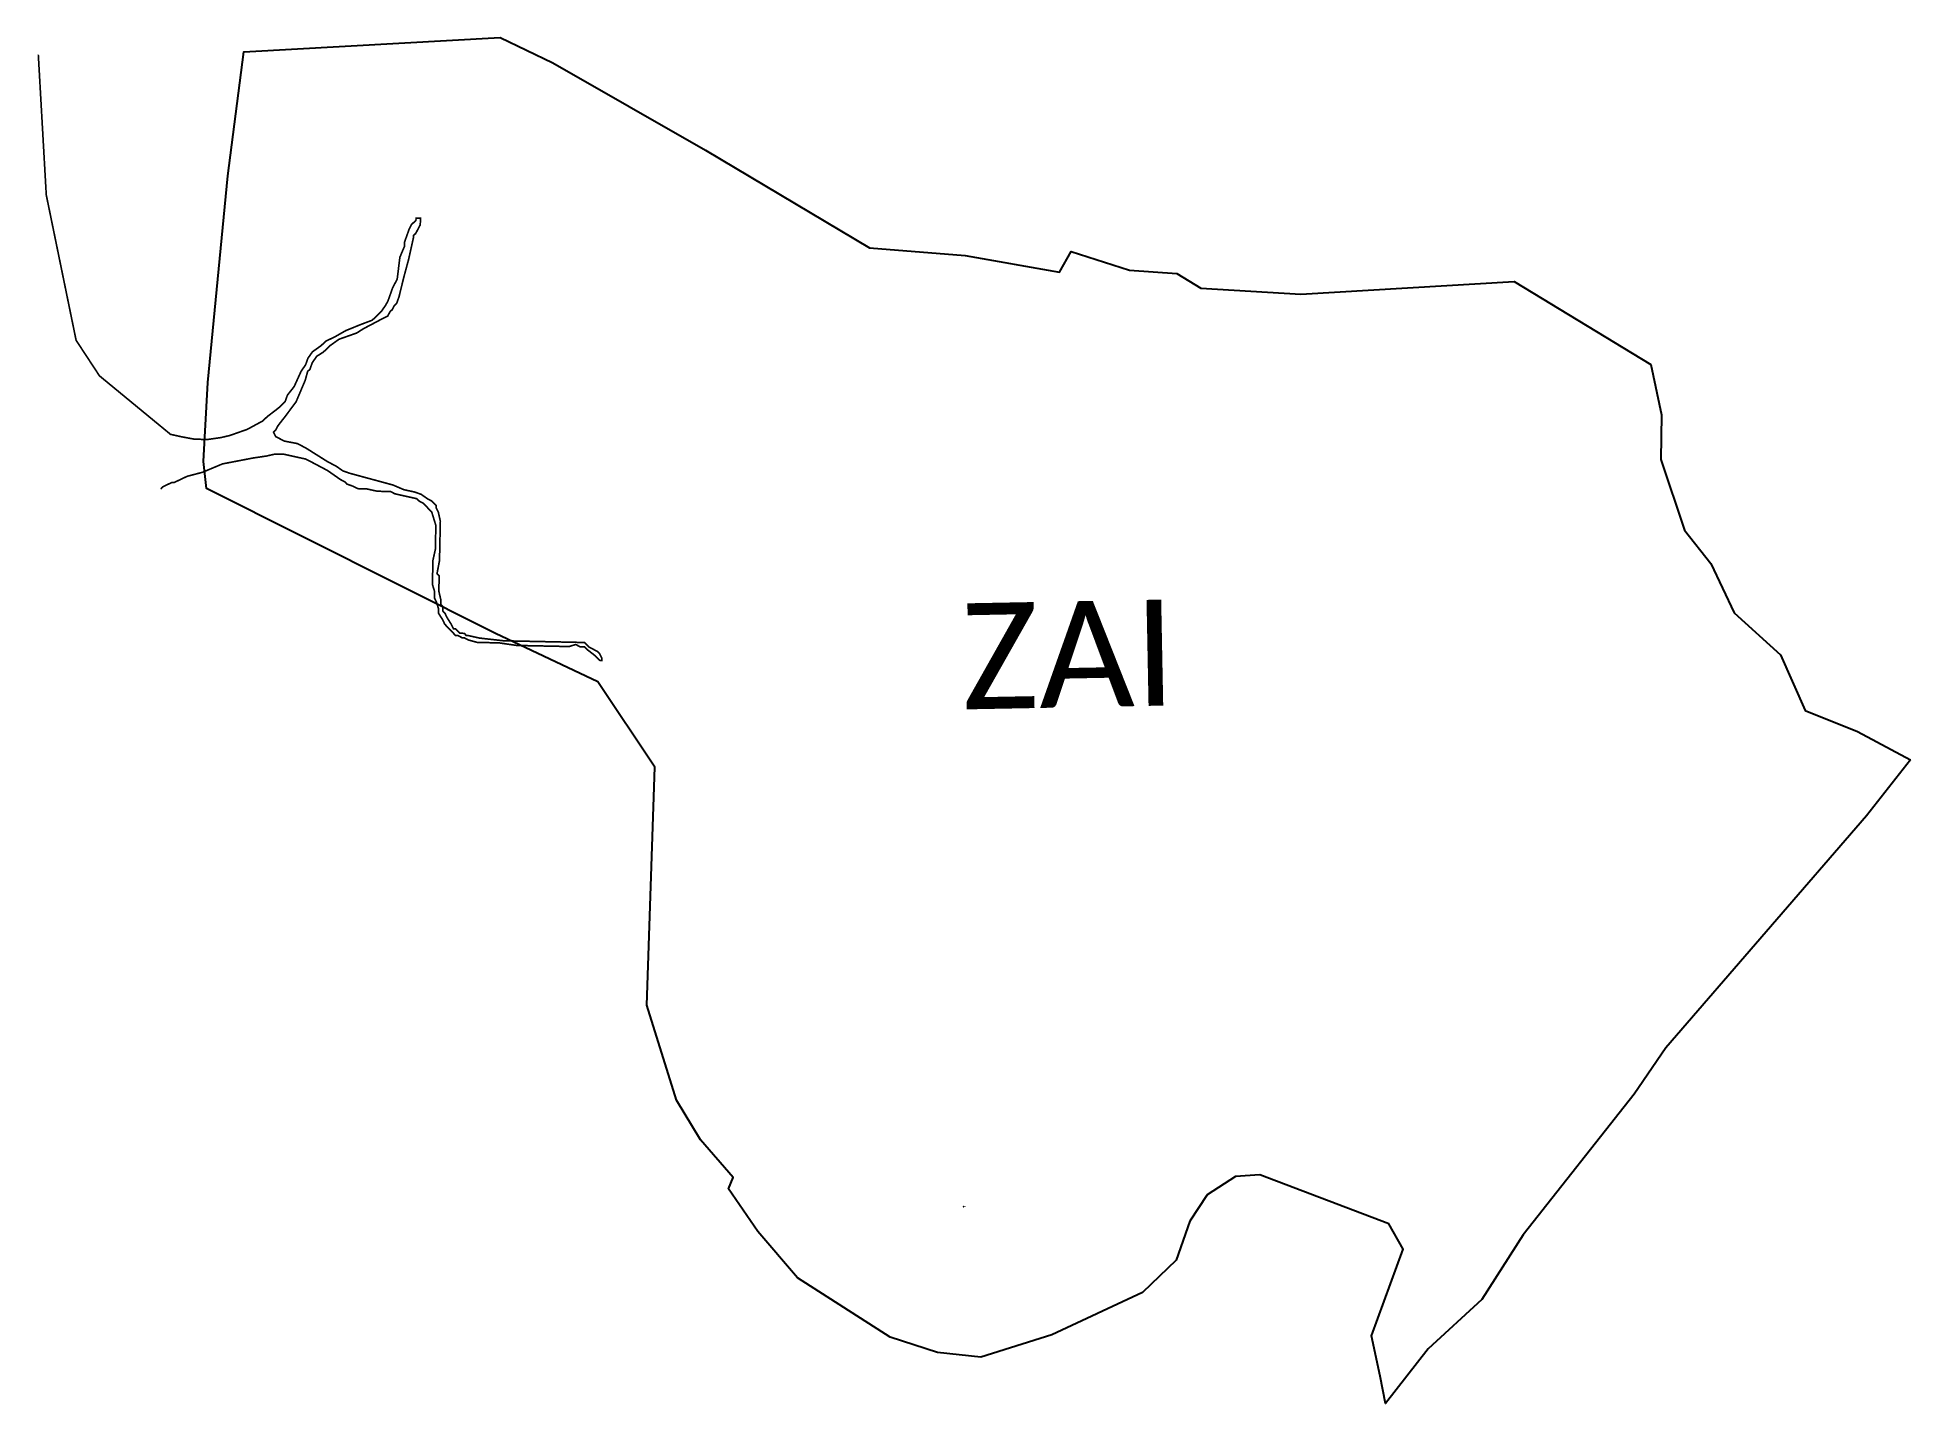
# Model space of a CAD drawing. Header units: metres. Extents: x 263149 to 266532, y 2225575 to 2228042.
import ezdxf

# ---------------------------------------------------------------- set-up
doc = ezdxf.new("R2010")
doc.units = ezdxf.units.M
for name, color, linetype in [('LOW TIDE LINE', 5, 'Continuous'), ('village', 3, 'Continuous'), ('VILLAGE NAME', 250, 'Continuous')]:
    doc.layers.add(name, color=color, linetype=linetype)
doc.styles.get("Standard").update_dxf_attribs({"font": 'simplex.shx'})

msp = doc.modelspace()

# ---------------------------------------------------------------- linework, layer by layer
at = {"layer": 'LOW TIDE LINE', "lineweight": 18, "const_width": 3}
msp.add_lwpolyline([(263371.3, 2227227), (263375.4, 2227230.9), (263391.3, 2227238.5), (263395.3, 2227238.4), (263419.3, 2227249.8), (263447.1, 2227257.1), (263483.1, 2227272.2), (263538.7, 2227282.9), (263562.5, 2227286.4), (263578.4, 2227290), (263594.2, 2227289.6), (263633.6, 2227280.9), (263649.3, 2227272.7), (263672.7, 2227260.3), (263696.1, 2227244), (263704, 2227239.8), (263707.8, 2227235.8), (263719.6, 2227231.6), (263727.5, 2227227.5), (263743.3, 2227227.1), (263763, 2227222.8), (263786.7, 2227222.3), (263794.5, 2227218.2), (263833.9, 2227209.4), (263837.8, 2227205.4), (263845.6, 2227201.2), (263853.4, 2227193.2), (263861.1, 2227185.1), (263864.8, 2227173.1), (263868.5, 2227161.2), (263867.6, 2227117.7), (263863.2, 2227098), (263862.3, 2227054.5), (263866, 2227042.5), (263865.8, 2227030.6), (263869.6, 2227022.7), (263873.3, 2227010.7), (263873.1, 2227002.8), (263880.8, 2226990.8), (263884.5, 2226982.8), (263896.2, 2226970.6), (263903.9, 2226962.6), (263907.9, 2226962.5), (263915.7, 2226958.4), (263919.6, 2226958.3), (263927.5, 2226954.2), (263943.2, 2226949.9), (263982.8, 2226949), (264014.3, 2226944.4), (264109.2, 2226942.4), (264121.2, 2226946.1), (264129, 2226942), (264136.9, 2226941.8), (264140.8, 2226937.8), (264156.4, 2226925.6), (264164.1, 2226917.5), (264168.1, 2226917.4), (264168.2, 2226921.4), (264164.4, 2226929.4), (264160.5, 2226933.4), (264144.8, 2226941.7), (264137.1, 2226949.7), (263990.8, 2226952.8), (263947.3, 2226957.7), (263927.6, 2226962.1), (263923.7, 2226962.1), (263919.8, 2226966.2), (263911.9, 2226966.4), (263908, 2226970.4), (263904.2, 2226974.4), (263900.2, 2226974.5), (263896.4, 2226982.5), (263888.8, 2226994.5), (263885, 2227002.5), (263881.1, 2227006.6), (263881.3, 2227014.5), (263877.4, 2227018.5), (263877.6, 2227026.4), (263873.9, 2227042.3), (263874.5, 2227070), (263870.6, 2227074.1), (263875.1, 2227097.7), (263876.6, 2227168.9), (263873, 2227184.8), (263869.2, 2227192.8), (263869.3, 2227196.8), (263865.4, 2227200.8), (263861.5, 2227204.9), (263853.7, 2227209), (263842, 2227217.2), (263830.2, 2227221.4), (263810.5, 2227225.7), (263790.9, 2227234.1), (263728, 2227251.2), (263712.2, 2227255.5), (263700.4, 2227259.7), (263688.7, 2227267.9), (263673.1, 2227276.1), (263634, 2227300.7), (263618.4, 2227308.9), (263594.7, 2227313.4), (263586.9, 2227317.5), (263579.1, 2227321.6), (263575.3, 2227329.6), (263579.3, 2227333.5), (263583.4, 2227341.3), (263595.6, 2227356.9), (263616, 2227384.2), (263632.6, 2227423.4), (263636.9, 2227439.1), (263641, 2227443), (263645.2, 2227454.8), (263653.3, 2227466.5), (263665.4, 2227474.2), (263669.4, 2227478), (263677.5, 2227485.8), (263693.6, 2227497.3), (263725.4, 2227508.5), (263737.5, 2227516.2), (263773.5, 2227535.2), (263781.5, 2227539), (263785.6, 2227546.8), (263789.6, 2227550.7), (263793.8, 2227558.5), (263797.8, 2227562.4), (263802, 2227574.2), (263810.7, 2227609.6), (263819.2, 2227641.1), (263828, 2227680.5), (263828.1, 2227684.4), (263832.1, 2227688.3), (263836.2, 2227696.1), (263840.4, 2227704), (263840.6, 2227715.8), (263832.7, 2227716), (263832.6, 2227712.1), (263824.5, 2227704.3), (263820.4, 2227696.5), (263812, 2227672.9), (263811.8, 2227665), (263803.5, 2227645.4), (263798.7, 2227605.9), (263790.5, 2227590.3), (263782.1, 2227566.7), (263777.9, 2227558.9), (263769.8, 2227547.2), (263761.7, 2227539.4), (263753.6, 2227531.7), (263733.7, 2227524.2), (263705.8, 2227512.9), (263685.7, 2227501.4), (263669.7, 2227493.9), (263661.7, 2227486.1), (263645.6, 2227474.6), (263637.4, 2227462.9), (263633.2, 2227451.1), (263625.1, 2227439.4), (263612.6, 2227411.9), (263600.4, 2227396.4), (263596.2, 2227384.6), (263584.1, 2227373), (263564, 2227357.6), (263555.9, 2227349.8), (263527.9, 2227334.6), (263496, 2227323.4), (263480.1, 2227319.7), (263456.3, 2227316.3), (263432.6, 2227316.8), (263408.9, 2227321.2), (263389.2, 2227325.6), (263260.9, 2227431.2), (263218.7, 2227495.4), (263164.8, 2227757.8), (263150.4, 2228011.3)], dxfattribs=at)
at = {"layer": 'village', "color": 3}
msp.add_polyline3d([(266532.2, 2226738.1, 0), (266452.4, 2226636.6, 0), (266090.3, 2226217.9, 0), (266033.3, 2226134.2, 0), (265832.4, 2225880.2, 0), (265757.6, 2225763.1, 0), (265661.1, 2225674.4, 0), (265584, 2225575.5, 0), (265574.5, 2225624.9, 0), (265558.3, 2225697.7, 0), (265615.6, 2225854.4, 0), (265590.1, 2225899.9, 0), (265357, 2225988.5, 0), (265312.8, 2225985.4, 0), (265261.7, 2225952.3, 0), (265230.7, 2225904.6, 0), (265205.6, 2225834.6, 0), (265144.7, 2225775.7, 0), (264981, 2225699.3, 0), (264852.6, 2225659.3, 0), (264774.4, 2225667.5, 0), (264689.3, 2225695.3, 0), (264521.5, 2225802.6, 0), (264450.2, 2225886.1, 0), (264397.3, 2225963.3, 0), (264405.6, 2225983.4, 0), (264346.3, 2226051.4, 0), (264303, 2226123.1, 0), (264249.6, 2226295, 0), (264264.3, 2226724.6, 0), (264161.2, 2226878.6, 0), (263976.3, 2226966, 0), (263454.1, 2227227.7, 0), (263448.9, 2227276.7, 0), (263456.9, 2227419, 0), (263492.8, 2227792.4, 0), (263521.7, 2228016, 0), (263984.5, 2228042.2, 0), (264079.6, 2227996.4, 0), (264355.6, 2227838.5, 0), (264651.7, 2227662.3, 0), (264824.4, 2227648.7, 0), (264994.9, 2227618.4, 0), (265015.9, 2227655.9, 0), (265121.5, 2227622.3, 0), (265206.9, 2227616.2, 0), (265250, 2227589.8, 0), (265431, 2227578.8, 0), (265816.3, 2227601.7, 0), (266063.3, 2227451.5, 0), (266082.3, 2227360.9, 0), (266081.3, 2227280.2, 0), (266124, 2227152.6, 0), (266171.7, 2227092.5, 0), (266213.8, 2227003.4, 0), (266297.6, 2226927.4, 0), (266342.1, 2226827, 0), (266436.7, 2226789.1, 0)], close=True, dxfattribs=at)

# ---------------------------------------------------------------- texts
at = {"layer": 'VILLAGE NAME', "insert": (264815.5, 2227020.2), "char_height": 191.456, "attachment_point": 1, "rotation": 1.1028}
msp.add_mtext_dynamic_manual_height_columns('{\\fCalibri|b0|i0|c0|p34;ZAI}', width=161.46, gutter_width=957.3, heights=[0], dxfattribs=at)
at = {"layer": 'VILLAGE NAME', "color": 1, "insert": (264821.1, 2225931.5), "char_height": 0.728, "attachment_point": 1, "rotation": 359.1253}
msp.add_mtext_dynamic_manual_height_columns('BORDI', width=8697.297, gutter_width=3.64, heights=[0], dxfattribs=at)

doc.saveas('drawing.dxf')
